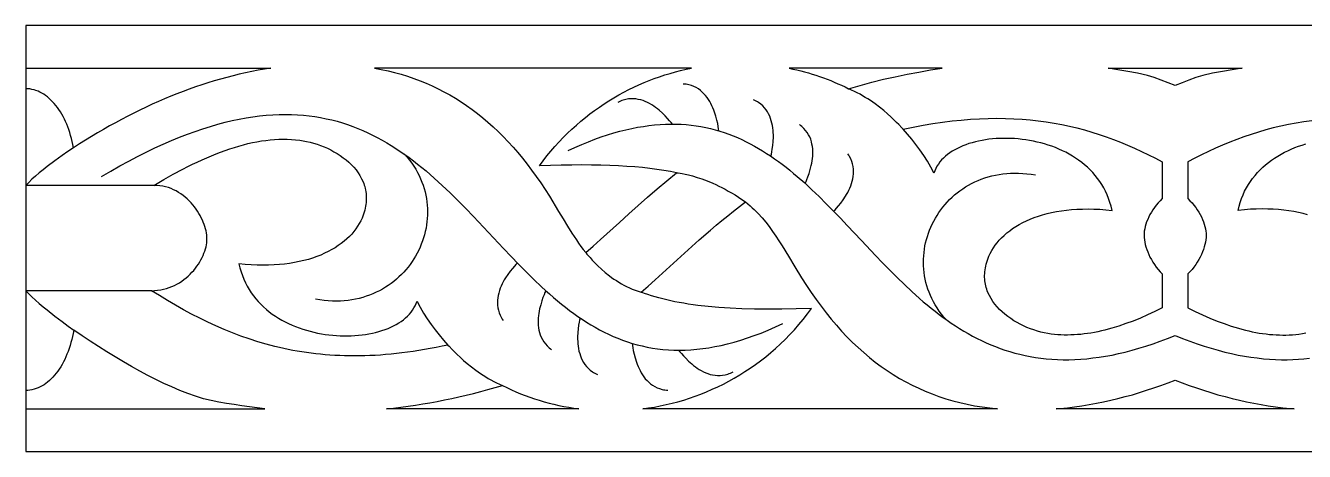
# Model space of a CAD drawing. Extents: x -270 to 270, y -25 to 25.
# Drawn here: x -270 to -119.8, y -25 to 25 of the extents above; entities that cross this region are included whole.
import ezdxf

# ---------------------------------------------------------------- set-up
doc = ezdxf.new("R2010")
doc.units = 0
for name, color, linetype in [('IMPORT_-_5CM', 18, 'CONTINUOUS'), ('LAYER_1', 18, 'CONTINUOUS'), ('LAYER_2', 18, 'CONTINUOUS')]:
    doc.layers.add(name, color=color, linetype=linetype)

msp = doc.modelspace()

# ---------------------------------------------------------------- linework, layer by layer
at = {"layer": 'IMPORT_-_5CM'}
for points in [[(-270, -25), (270, -25), (270, 25), (-270, 25)], [(-191.83, 20), (-229.04, 20), (-228.25, 19.85), (-227.46, 19.68), (-226.69, 19.49), (-225.93, 19.28), (-225.18, 19.05), (-224.43, 18.8), (-223.7, 18.53), (-222.98, 18.24), (-222.27, 17.93), (-221.57, 17.59), (-220.89, 17.24), (-220.21, 16.86), (-219.54, 16.47), (-218.88, 16.05), (-218.23, 15.62), (-217.59, 15.16), (-216.95, 14.68), (-216.33, 14.18), (-215.72, 13.66), (-215.11, 13.12), (-214.52, 12.55), (-213.93, 11.97), (-213.35, 11.37), (-212.78, 10.74), (-212.22, 10.09), (-211.67, 9.42), (-211.12, 8.73), (-210.59, 8.02), (-210.06, 7.29), (-209.53, 6.53), (-209.02, 5.76), (-208.51, 4.96), (-207.42, 3.16), (-206.9, 2.29), (-206.38, 1.45), (-205.87, 0.63), (-205.34, -0.16), (-205.07, -0.55), (-204.8, -0.93), (-204.52, -1.3), (-204.23, -1.66), (-203.36, -0.89), (-202.49, -0.1), (-200.29, 1.89), (-199.19, 2.89), (-198.09, 3.88), (-196.98, 4.86), (-195.86, 5.84), (-194.72, 6.79), (-193.57, 7.73), (-194.3, 7.87), (-195.07, 8), (-195.87, 8.12), (-196.71, 8.22), (-197.58, 8.32), (-198.48, 8.4), (-199.42, 8.47), (-200.4, 8.53), (-201.42, 8.58), (-202.47, 8.61), (-203.57, 8.63), (-204.7, 8.64), (-205.88, 8.63), (-207.11, 8.62), (-208.37, 8.58), (-209.68, 8.54), (-209.24, 9.13), (-208.79, 9.71), (-208.32, 10.27), (-207.85, 10.82), (-207.36, 11.35), (-206.87, 11.87), (-206.37, 12.37), (-205.86, 12.85), (-205.34, 13.32), (-204.82, 13.77), (-204.28, 14.21), (-203.74, 14.63), (-203.2, 15.04), (-202.64, 15.44), (-202.08, 15.81), (-201.51, 16.18), (-200.94, 16.53), (-200.36, 16.86), (-199.78, 17.18), (-199.19, 17.48), (-198.59, 17.77), (-198, 18.04), (-197.39, 18.3), (-196.79, 18.55), (-196.18, 18.78), (-195.57, 19), (-194.95, 19.2), (-194.33, 19.39), (-193.71, 19.56), (-193.09, 19.72), (-192.46, 19.87)], [(-162.38, 20), (-180.36, 20), (-179.9, 19.9), (-179.44, 19.8), (-178.99, 19.69), (-178.54, 19.57), (-178.09, 19.44), (-177.64, 19.31), (-177.2, 19.17), (-176.76, 19.02), (-176.32, 18.87), (-175.89, 18.71), (-175.46, 18.54), (-175.04, 18.36), (-174.61, 18.18), (-174.2, 17.99), (-173.78, 17.79), (-173.37, 17.58), (-172, 17.98), (-170.63, 18.34), (-169.25, 18.69), (-167.88, 19), (-166.5, 19.29), (-165.13, 19.55), (-163.76, 19.79)], [(-135.01, 17.96), (-135.83, 18.29), (-136.64, 18.61), (-137.45, 18.89), (-138.25, 19.15), (-139.41, 19.4), (-140.57, 19.62), (-141.73, 19.82), (-142.89, 20), (-135.01, 20), (-127.13, 20), (-128.29, 19.82), (-129.45, 19.62), (-130.61, 19.4), (-131.77, 19.15), (-132.57, 18.89), (-133.38, 18.61), (-134.19, 18.29)], [(-220.42, -12.51), (-221.12, -12.66), (-221.81, -12.79), (-222.5, -12.92), (-223.18, -13.04), (-223.85, -13.15), (-224.52, -13.26), (-225.17, -13.35), (-225.82, -13.43), (-226.47, -13.51), (-227.11, -13.57), (-227.74, -13.63), (-228.36, -13.68), (-228.98, -13.72), (-229.59, -13.75), (-230.2, -13.77), (-230.8, -13.78), (-231.39, -13.79), (-231.98, -13.78), (-232.56, -13.77), (-233.14, -13.75), (-233.71, -13.73), (-234.28, -13.69), (-234.84, -13.65), (-235.4, -13.6), (-235.95, -13.54), (-236.5, -13.47), (-237.05, -13.4), (-237.59, -13.32), (-238.12, -13.23), (-238.65, -13.14), (-239.18, -13.03), (-239.7, -12.92), (-240.22, -12.81), (-240.74, -12.68), (-241.76, -12.41), (-242.77, -12.12), (-243.77, -11.8), (-244.76, -11.45), (-245.74, -11.08), (-246.71, -10.68), (-247.68, -10.26), (-248.63, -9.82), (-249.58, -9.35), (-250.53, -8.87), (-251.48, -8.36), (-252.42, -7.83), (-253.36, -7.28), (-254.3, -6.71), (-255.25, -6.13), (-254.88, -6.11), (-254.52, -6.08), (-254.16, -6.03), (-253.82, -5.96), (-253.49, -5.87), (-253.16, -5.77), (-252.85, -5.64), (-252.55, -5.51), (-252.25, -5.36), (-251.97, -5.19), (-251.69, -5.01), (-251.43, -4.82), (-251.18, -4.62), (-250.94, -4.41), (-250.71, -4.19), (-250.49, -3.97), (-250.28, -3.74), (-250.09, -3.5), (-249.91, -3.25), (-249.74, -3), (-249.58, -2.75), (-249.43, -2.5), (-249.3, -2.24), (-249.18, -1.98), (-249.08, -1.73), (-248.98, -1.48), (-248.91, -1.22), (-248.84, -0.97), (-248.79, -0.73), (-248.76, -0.49), (-248.73, -0.26), (-248.73, -0.03), (-248.74, 0.19), (-248.76, 0.41), (-248.79, 0.65), (-248.84, 0.89), (-248.9, 1.14), (-248.97, 1.39), (-249.06, 1.65), (-249.16, 1.91), (-249.27, 2.17), (-249.39, 2.43), (-249.53, 2.69), (-249.68, 2.95), (-249.84, 3.21), (-250.01, 3.46), (-250.2, 3.71), (-250.39, 3.96), (-250.6, 4.19), (-250.81, 4.42), (-251.04, 4.64), (-251.28, 4.86), (-251.53, 5.05), (-251.79, 5.24), (-252.07, 5.42), (-252.35, 5.58), (-252.64, 5.73), (-252.94, 5.86), (-253.25, 5.97), (-253.58, 6.06), (-253.91, 6.14), (-254.25, 6.19), (-254.6, 6.23), (-254.96, 6.24), (-253.81, 6.91), (-252.68, 7.55), (-251.55, 8.15), (-250.98, 8.44), (-250.43, 8.71), (-249.87, 8.98), (-249.31, 9.23), (-248.76, 9.48), (-248.21, 9.71), (-247.66, 9.93), (-247.12, 10.14), (-246.58, 10.34), (-246.04, 10.53), (-245.5, 10.7), (-244.97, 10.86), (-244.44, 11.01), (-243.91, 11.14), (-243.38, 11.26), (-242.86, 11.36), (-242.34, 11.45), (-241.83, 11.52), (-241.32, 11.58), (-240.81, 11.63), (-240.3, 11.65), (-239.8, 11.67), (-239.3, 11.66), (-238.81, 11.64), (-238.32, 11.6), (-237.83, 11.54), (-237.43, 11.48), (-237.02, 11.4), (-236.61, 11.31), (-236.2, 11.19), (-235.79, 11.07), (-235.39, 10.92), (-234.98, 10.76), (-234.58, 10.59), (-234.19, 10.4), (-233.81, 10.19), (-233.43, 9.97), (-233.07, 9.74), (-232.72, 9.49), (-232.39, 9.23), (-232.07, 8.95), (-231.76, 8.66), (-231.48, 8.36), (-231.22, 8.05), (-230.98, 7.72), (-230.76, 7.38), (-230.56, 7.02), (-230.4, 6.66), (-230.32, 6.47), (-230.26, 6.28), (-230.2, 6.09), (-230.15, 5.89), (-230.11, 5.7), (-230.07, 5.49), (-230.04, 5.29), (-230.02, 5.08), (-230.01, 4.87), (-230.01, 4.66), (-230.02, 4.45), (-230.04, 4.23), (-230.06, 4.01), (-230.1, 3.79), (-230.14, 3.56), (-230.19, 3.33), (-230.26, 3.1), (-230.33, 2.87), (-230.42, 2.64), (-230.51, 2.4), (-230.66, 2.07), (-230.84, 1.75), (-231.03, 1.43), (-231.24, 1.12), (-231.47, 0.82), (-231.73, 0.52), (-232, 0.23), (-232.3, -0.05), (-232.61, -0.32), (-232.95, -0.58), (-233.3, -0.84), (-233.67, -1.08), (-234.07, -1.31), (-234.48, -1.53), (-234.91, -1.74), (-235.36, -1.94), (-235.83, -2.12), (-236.32, -2.29), (-236.82, -2.45), (-237.34, -2.59), (-237.88, -2.72), (-238.44, -2.83), (-239.02, -2.92), (-239.61, -3), (-240.22, -3.07), (-240.85, -3.11), (-241.5, -3.14), (-242.16, -3.14), (-242.84, -3.13), (-243.53, -3.1), (-244.24, -3.05), (-244.97, -2.98), (-244.86, -3.45), (-244.72, -3.91), (-244.57, -4.36), (-244.4, -4.79), (-244.21, -5.21), (-244, -5.61), (-243.77, -6), (-243.53, -6.38), (-243.27, -6.74), (-242.99, -7.08), (-242.7, -7.41), (-242.4, -7.73), (-242.08, -8.04), (-241.75, -8.33), (-241.41, -8.61), (-241.05, -8.87), (-240.69, -9.12), (-240.31, -9.36), (-239.93, -9.58), (-239.54, -9.79), (-239.14, -9.99), (-238.73, -10.17), (-238.32, -10.34), (-237.9, -10.5), (-237.47, -10.65), (-237.04, -10.78), (-236.61, -10.9), (-236.17, -11.01), (-235.73, -11.1), (-235.29, -11.19), (-234.85, -11.26), (-234.41, -11.32), (-233.96, -11.36), (-233.52, -11.4), (-233.08, -11.42), (-232.64, -11.43), (-232.21, -11.43), (-231.78, -11.42), (-231.35, -11.4), (-230.93, -11.36), (-230.51, -11.32), (-230.1, -11.26), (-229.7, -11.19), (-229.3, -11.11), (-228.92, -11.02), (-228.54, -10.92), (-228.17, -10.81), (-227.81, -10.69), (-227.46, -10.56), (-227.13, -10.41), (-226.81, -10.26), (-226.5, -10.09), (-226.2, -9.92), (-225.92, -9.73), (-225.65, -9.54), (-225.4, -9.33), (-225.17, -9.12), (-224.95, -8.9), (-224.75, -8.66), (-224.57, -8.42), (-224.41, -8.16), (-224.27, -7.9), (-224.15, -7.63), (-224.05, -7.35), (-223.87, -7.71), (-223.68, -8.06), (-223.48, -8.41), (-223.28, -8.75), (-222.86, -9.43), (-222.41, -10.08), (-221.94, -10.72), (-221.46, -11.33), (-220.95, -11.93)], [(-197.55, -20), (-196.86, -19.9), (-196.17, -19.79), (-195.48, -19.66), (-194.79, -19.51), (-194.1, -19.35), (-193.42, -19.16), (-192.73, -18.97), (-192.06, -18.75), (-191.38, -18.52), (-190.71, -18.27), (-190.04, -18), (-189.38, -17.71), (-188.72, -17.41), (-188.07, -17.09), (-187.43, -16.75), (-186.79, -16.4), (-186.15, -16.02), (-185.53, -15.63), (-184.91, -15.22), (-184.3, -14.79), (-183.69, -14.35), (-183.1, -13.88), (-182.51, -13.4), (-181.94, -12.9), (-181.37, -12.38), (-180.81, -11.84), (-180.27, -11.28), (-179.73, -10.71), (-179.21, -10.11), (-178.7, -9.5), (-178.19, -8.86), (-177.71, -8.21), (-179.51, -8.27), (-181.22, -8.3), (-182.86, -8.31), (-184.41, -8.29), (-185.89, -8.25), (-187.29, -8.19), (-188.61, -8.1), (-189.87, -7.99), (-191.06, -7.85), (-191.63, -7.78), (-192.19, -7.7), (-192.72, -7.61), (-193.25, -7.52), (-193.76, -7.42), (-194.25, -7.32), (-194.73, -7.21), (-195.2, -7.1), (-195.65, -6.98), (-196.09, -6.85), (-196.51, -6.73), (-196.93, -6.59), (-197.33, -6.46), (-197.72, -6.31), (-196.9, -5.59), (-196.09, -4.85), (-193.5, -2.5), (-192.2, -1.32), (-190.9, -0.16), (-189.58, 0.99), (-188.91, 1.55), (-188.24, 2.11), (-187.56, 2.67), (-186.87, 3.22), (-186.17, 3.76), (-185.47, 4.29), (-185.2, 4.07), (-184.94, 3.85), (-184.69, 3.62), (-184.45, 3.39), (-183.98, 2.92), (-183.53, 2.42), (-183.1, 1.91), (-182.69, 1.39), (-182.3, 0.84), (-181.91, 0.29), (-181.54, -0.28), (-181.17, -0.87), (-180.43, -2.07), (-179.67, -3.33), (-178.88, -4.63), (-178.32, -5.5), (-177.76, -6.35), (-177.18, -7.17), (-176.6, -7.96), (-176.01, -8.73), (-175.41, -9.48), (-174.8, -10.19), (-174.18, -10.89), (-173.55, -11.55), (-172.9, -12.2), (-172.25, -12.81), (-171.59, -13.4), (-170.92, -13.97), (-170.23, -14.51), (-169.54, -15.02), (-168.83, -15.51), (-168.12, -15.98), (-167.39, -16.42), (-166.65, -16.84), (-165.89, -17.23), (-165.13, -17.59), (-164.35, -17.93), (-163.56, -18.25), (-162.76, -18.54), (-161.95, -18.81), (-161.12, -19.05), (-160.28, -19.27), (-159.43, -19.47), (-158.56, -19.64), (-157.68, -19.78), (-156.78, -19.9), (-155.87, -20)], [(-227.65, -20), (-226.8, -19.91), (-225.95, -19.8), (-225.09, -19.69), (-224.24, -19.56), (-223.39, -19.42), (-222.54, -19.28), (-221.69, -19.12), (-220.83, -18.95), (-219.98, -18.78), (-219.13, -18.59), (-218.28, -18.39), (-217.43, -18.19), (-216.57, -17.97), (-215.72, -17.74), (-214.87, -17.5), (-214.02, -17.26), (-213.5, -17.51), (-212.97, -17.76), (-212.44, -18), (-211.9, -18.22), (-211.36, -18.43), (-210.81, -18.64), (-210.25, -18.83), (-209.69, -19), (-209.12, -19.17), (-208.55, -19.32), (-207.98, -19.47), (-207.4, -19.6), (-206.82, -19.72), (-206.23, -19.82), (-205.64, -19.92), (-205.05, -20)], [(-135.01, -20), (-148.99, -20), (-148.52, -19.96), (-147.66, -19.87), (-146.81, -19.77), (-145.96, -19.64), (-145.11, -19.51), (-144.26, -19.35), (-143.41, -19.18), (-142.57, -18.99), (-141.72, -18.79), (-140.88, -18.57), (-140.03, -18.34), (-139.19, -18.09), (-138.35, -17.82), (-137.52, -17.54), (-136.68, -17.25), (-135.84, -16.94), (-135.01, -16.62), (-134.18, -16.94), (-133.34, -17.25), (-132.51, -17.54), (-131.67, -17.82), (-130.83, -18.09), (-129.99, -18.34), (-129.14, -18.57), (-128.3, -18.79), (-127.45, -18.99), (-126.61, -19.18), (-125.76, -19.35), (-124.91, -19.51), (-124.06, -19.64), (-123.21, -19.77), (-122.36, -19.87), (-121.5, -19.96), (-121.03, -20)]]:
    msp.add_lwpolyline(points, close=True, dxfattribs=at)
at = {"layer": 'LAYER_1'}
msp.add_lwpolyline([(-136.51, -8.16), (-137.38, -8.58), (-138.24, -8.98), (-139.09, -9.35), (-139.94, -9.69), (-140.78, -10), (-141.62, -10.29), (-142.44, -10.54), (-142.86, -10.65), (-143.27, -10.76), (-143.67, -10.86), (-144.08, -10.95), (-144.48, -11.03), (-144.89, -11.1), (-145.29, -11.16), (-145.69, -11.21), (-146.08, -11.26), (-146.48, -11.29), (-146.87, -11.32), (-147.26, -11.33), (-147.65, -11.34), (-148.03, -11.34), (-148.42, -11.32), (-148.8, -11.3), (-149.18, -11.26), (-149.56, -11.22), (-149.96, -11.15), (-150.37, -11.08), (-150.78, -10.98), (-151.19, -10.87), (-151.6, -10.74), (-152, -10.6), (-152.41, -10.44), (-152.81, -10.26), (-153.2, -10.07), (-153.58, -9.87), (-153.96, -9.65), (-154.32, -9.41), (-154.67, -9.16), (-155, -8.9), (-155.32, -8.63), (-155.63, -8.34), (-155.91, -8.03), (-156.17, -7.72), (-156.41, -7.39), (-156.63, -7.05), (-156.83, -6.7), (-156.99, -6.33), (-157.07, -6.15), (-157.13, -5.96), (-157.19, -5.76), (-157.24, -5.57), (-157.28, -5.37), (-157.32, -5.17), (-157.35, -4.96), (-157.37, -4.76), (-157.38, -4.55), (-157.38, -4.33), (-157.37, -4.12), (-157.35, -3.9), (-157.33, -3.68), (-157.29, -3.46), (-157.25, -3.23), (-157.2, -3.01), (-157.13, -2.78), (-157.06, -2.54), (-156.97, -2.31), (-156.88, -2.07), (-156.73, -1.75), (-156.55, -1.42), (-156.36, -1.11), (-156.15, -0.8), (-155.92, -0.49), (-155.66, -0.2), (-155.39, 0.09), (-155.09, 0.37), (-154.78, 0.65), (-154.44, 0.91), (-154.09, 1.16), (-153.72, 1.41), (-153.32, 1.64), (-152.91, 1.86), (-152.48, 2.07), (-152.03, 2.26), (-151.56, 2.45), (-151.07, 2.62), (-150.57, 2.78), (-150.05, 2.92), (-149.51, 3.04), (-148.95, 3.16), (-148.37, 3.25), (-147.78, 3.33), (-147.17, 3.39), (-146.54, 3.44), (-145.89, 3.46), (-145.23, 3.47), (-144.55, 3.46), (-143.86, 3.43), (-143.15, 3.38), (-142.42, 3.3), (-142.53, 3.78), (-142.67, 4.24), (-142.82, 4.69), (-142.99, 5.12), (-143.18, 5.54), (-143.39, 5.94), (-143.62, 6.33), (-143.87, 6.7), (-144.13, 7.06), (-144.4, 7.41), (-144.69, 7.74), (-144.99, 8.06), (-145.31, 8.36), (-145.64, 8.65), (-145.98, 8.93), (-146.34, 9.2), (-146.7, 9.45), (-147.08, 9.68), (-147.46, 9.91), (-147.85, 10.12), (-148.25, 10.31), (-148.66, 10.5), (-149.07, 10.67), (-149.49, 10.83), (-149.92, 10.97), (-150.35, 11.11), (-150.78, 11.23), (-151.22, 11.33), (-151.66, 11.43), (-152.1, 11.51), (-152.54, 11.58), (-152.99, 11.64), (-153.43, 11.69), (-153.87, 11.73), (-154.31, 11.75), (-154.75, 11.76), (-155.18, 11.76), (-155.61, 11.75), (-156.04, 11.73), (-156.46, 11.69), (-156.88, 11.65), (-157.29, 11.59), (-157.69, 11.52), (-158.09, 11.44), (-158.47, 11.35), (-158.85, 11.25), (-159.22, 11.14), (-159.58, 11.01), (-159.93, 10.88), (-160.26, 10.74), (-160.58, 10.58), (-160.89, 10.42), (-161.19, 10.25), (-161.47, 10.06), (-161.74, 9.87), (-161.99, 9.66), (-162.22, 9.45), (-162.44, 9.22), (-162.64, 8.99), (-162.82, 8.74), (-162.98, 8.49), (-163.12, 8.23), (-163.24, 7.96), (-163.34, 7.68), (-163.52, 8.03), (-163.71, 8.39), (-163.91, 8.74), (-164.11, 9.08), (-164.53, 9.75), (-164.98, 10.41), (-165.45, 11.04), (-165.93, 11.66), (-166.44, 12.26), (-166.97, 12.83), (-165.78, 13.08), (-164.6, 13.3), (-163.45, 13.49), (-162.32, 13.66), (-161.21, 13.8), (-160.12, 13.91), (-159.05, 14), (-157.99, 14.06), (-156.96, 14.1), (-155.94, 14.11), (-154.93, 14.1), (-153.95, 14.07), (-152.98, 14.01), (-152.02, 13.93), (-151.08, 13.82), (-150.14, 13.7), (-149.23, 13.55), (-148.32, 13.38), (-147.43, 13.19), (-146.54, 12.98), (-145.67, 12.75), (-144.8, 12.5), (-143.94, 12.23), (-143.1, 11.94), (-142.25, 11.64), (-141.42, 11.31), (-140.59, 10.97), (-139.77, 10.61), (-138.95, 10.23), (-138.13, 9.84), (-137.32, 9.43), (-136.51, 9.01), (-136.51, 4.68), (-136.76, 4.44), (-137, 4.19), (-137.22, 3.92), (-137.43, 3.65), (-137.62, 3.38), (-137.8, 3.1), (-137.96, 2.82), (-138.1, 2.53), (-138.23, 2.25), (-138.35, 1.97), (-138.44, 1.69), (-138.52, 1.41), (-138.58, 1.14), (-138.63, 0.87), (-138.65, 0.61), (-138.66, 0.36), (-138.65, 0.11), (-138.62, -0.15), (-138.58, -0.43), (-138.52, -0.71), (-138.44, -0.99), (-138.34, -1.29), (-138.23, -1.58), (-138.1, -1.88), (-137.96, -2.18), (-137.8, -2.48), (-137.62, -2.77), (-137.43, -3.06), (-137.22, -3.35), (-137, -3.63), (-136.76, -3.9), (-136.51, -4.16)], close=True, dxfattribs=at)
for points in [[(-118.95, 13.82), (-119.88, 13.7), (-120.79, 13.55), (-121.7, 13.38), (-122.6, 13.19), (-123.48, 12.98), (-124.35, 12.75), (-125.22, 12.5), (-126.08, 12.23), (-126.93, 11.94), (-127.77, 11.64), (-128.6, 11.31), (-129.43, 10.97), (-130.26, 10.61), (-131.07, 10.23), (-131.89, 9.84), (-132.7, 9.43), (-133.51, 9.01), (-133.51, 4.68), (-133.26, 4.44), (-133.02, 4.19), (-132.8, 3.92), (-132.59, 3.65), (-132.4, 3.38), (-132.22, 3.1), (-132.06, 2.82), (-131.92, 2.53), (-131.79, 2.25), (-131.67, 1.97), (-131.58, 1.69), (-131.5, 1.41), (-131.44, 1.14), (-131.39, 0.87), (-131.37, 0.61), (-131.36, 0.36), (-131.37, 0.11), (-131.4, -0.15), (-131.44, -0.43), (-131.5, -0.71), (-131.58, -0.99), (-131.68, -1.29), (-131.79, -1.58), (-131.92, -1.88), (-132.06, -2.18), (-132.22, -2.48), (-132.4, -2.77), (-132.59, -3.06), (-132.8, -3.35), (-133.02, -3.63), (-133.26, -3.9), (-133.51, -4.16), (-133.51, -8.16), (-132.65, -8.58), (-131.79, -8.98), (-130.93, -9.35), (-130.08, -9.69), (-129.24, -10), (-128.41, -10.29), (-127.58, -10.54), (-127.17, -10.65), (-126.76, -10.76), (-126.35, -10.86), (-125.94, -10.95), (-125.54, -11.03), (-125.13, -11.1), (-124.73, -11.16), (-124.33, -11.21), (-123.94, -11.26), (-123.54, -11.29), (-123.15, -11.32), (-122.76, -11.33), (-122.37, -11.34), (-121.99, -11.34), (-121.6, -11.32), (-121.22, -11.3), (-120.84, -11.26), (-120.46, -11.22), (-120.06, -11.15), (-119.65, -11.08)], [(-119.45, 2.78), (-119.97, 2.92), (-120.52, 3.04), (-121.07, 3.16), (-121.65, 3.25), (-122.24, 3.33), (-122.86, 3.39), (-123.48, 3.44), (-124.13, 3.46), (-124.79, 3.47), (-125.47, 3.46), (-126.16, 3.43), (-126.87, 3.38), (-127.6, 3.3), (-127.49, 3.78), (-127.35, 4.24), (-127.2, 4.69), (-127.03, 5.12), (-126.84, 5.54), (-126.63, 5.94), (-126.4, 6.33), (-126.16, 6.7), (-125.9, 7.06), (-125.62, 7.41), (-125.33, 7.74), (-125.03, 8.06), (-124.71, 8.36), (-124.38, 8.65), (-124.04, 8.93), (-123.68, 9.2), (-123.32, 9.45), (-122.94, 9.68), (-122.56, 9.91), (-122.17, 10.12), (-121.77, 10.31), (-121.36, 10.5), (-120.95, 10.67), (-120.53, 10.83), (-120.1, 10.97), (-119.67, 11.11)]]:
    msp.add_lwpolyline(points, dxfattribs=at)
at = {"layer": 'LAYER_2'}
for points in [[(-270.03, 20), (-270.02, 20), (-241.23, 20), (-241.98, 19.88), (-242.72, 19.75), (-243.46, 19.61), (-244.2, 19.46), (-244.94, 19.29), (-245.67, 19.11), (-246.41, 18.92), (-247.15, 18.72), (-247.88, 18.51), (-248.61, 18.28), (-249.35, 18.05), (-250.08, 17.8), (-250.81, 17.54), (-251.53, 17.27), (-252.26, 16.99), (-252.99, 16.7), (-253.71, 16.39), (-254.44, 16.08), (-255.16, 15.76), (-255.88, 15.42), (-256.6, 15.08), (-257.32, 14.73), (-258.03, 14.36), (-258.75, 13.99), (-259.46, 13.6), (-260.17, 13.21), (-260.88, 12.81), (-261.59, 12.4), (-262.3, 11.98), (-263, 11.55), (-263.71, 11.11), (-264.41, 10.66), (-264.48, 11.03), (-264.56, 11.39), (-264.64, 11.75), (-264.74, 12.1), (-264.84, 12.44), (-264.96, 12.78), (-265.08, 13.11), (-265.2, 13.42), (-265.34, 13.73), (-265.48, 14.03), (-265.63, 14.32), (-265.79, 14.6), (-265.95, 14.87), (-266.12, 15.13), (-266.3, 15.38), (-266.48, 15.62), (-266.67, 15.85), (-266.86, 16.06), (-267.06, 16.26), (-267.26, 16.45), (-267.47, 16.62), (-267.68, 16.79), (-267.9, 16.93), (-268.12, 17.07), (-268.35, 17.19), (-268.57, 17.29), (-268.81, 17.38), (-269.04, 17.46), (-269.28, 17.51), (-269.53, 17.56), (-269.77, 17.58), (-270.02, 17.59), (-270.03, 17.59)], [(-188.6, 12.64), (-188.64, 12.88), (-188.68, 13.15), (-188.74, 13.49), (-188.83, 13.9), (-188.95, 14.35), (-189.1, 14.83), (-189.19, 15.08), (-189.3, 15.33), (-189.41, 15.59), (-189.53, 15.84), (-189.67, 16.08), (-189.82, 16.33), (-189.98, 16.56), (-190.16, 16.79), (-190.35, 17), (-190.55, 17.2), (-190.77, 17.39), (-191.01, 17.56), (-191.26, 17.72), (-191.53, 17.85), (-191.82, 17.96), (-192.13, 18.05), (-192.29, 18.08), (-192.45, 18.11), (-192.62, 18.13), (-192.8, 18.14)], [(-166.97, 12.83), (-167.11, 12.99), (-167.47, 13.38), (-167.73, 13.64), (-168.04, 13.95), (-168.39, 14.28), (-168.79, 14.64), (-169.23, 15.02), (-169.72, 15.41), (-170.24, 15.8), (-170.8, 16.19), (-171.09, 16.38), (-171.4, 16.57), (-171.71, 16.75), (-172.02, 16.93), (-172.35, 17.11), (-172.68, 17.27), (-173.03, 17.43), (-173.37, 17.58)], [(-194.06, 13.44), (-194.22, 13.63), (-194.39, 13.83), (-194.62, 14.1), (-194.9, 14.4), (-195.23, 14.73), (-195.61, 15.06), (-195.81, 15.23), (-196.03, 15.39), (-196.25, 15.55), (-196.49, 15.7), (-196.73, 15.84), (-196.98, 15.97), (-197.24, 16.09), (-197.51, 16.19), (-197.78, 16.28), (-198.06, 16.34), (-198.34, 16.39), (-198.63, 16.41), (-198.93, 16.41), (-199.23, 16.39), (-199.53, 16.33), (-199.84, 16.25), (-199.99, 16.19), (-200.15, 16.13), (-200.31, 16.06), (-200.46, 15.98)], [(-182.48, 9.65), (-182.43, 9.89), (-182.38, 10.16), (-182.32, 10.5), (-182.27, 10.92), (-182.22, 11.38), (-182.2, 11.89), (-182.2, 12.16), (-182.21, 12.43), (-182.23, 12.7), (-182.26, 12.98), (-182.31, 13.26), (-182.36, 13.54), (-182.44, 13.82), (-182.52, 14.09), (-182.63, 14.36), (-182.75, 14.62), (-182.89, 14.87), (-183.06, 15.12), (-183.24, 15.35), (-183.45, 15.57), (-183.68, 15.77), (-183.94, 15.96), (-184.08, 16.05), (-184.23, 16.13), (-184.38, 16.21), (-184.54, 16.28)], [(-261.11, 7.28), (-260.03, 7.92), (-258.96, 8.52), (-257.91, 9.09), (-256.87, 9.64), (-255.86, 10.15), (-254.86, 10.63), (-253.88, 11.08), (-252.91, 11.5), (-251.97, 11.89), (-251.03, 12.25), (-250.12, 12.58), (-249.22, 12.89), (-248.33, 13.17), (-247.46, 13.42), (-246.6, 13.65), (-245.76, 13.84), (-244.94, 14.02), (-244.12, 14.17), (-243.33, 14.29), (-242.54, 14.39), (-241.77, 14.47), (-241.01, 14.53), (-240.26, 14.56), (-239.53, 14.57), (-238.81, 14.56), (-238.1, 14.53), (-237.4, 14.47), (-236.71, 14.4), (-236.04, 14.31), (-235.38, 14.2), (-234.72, 14.07), (-234.08, 13.92), (-233.45, 13.76), (-232.82, 13.57), (-232.21, 13.37), (-231.6, 13.16), (-231.01, 12.93), (-230.42, 12.68), (-229.85, 12.42), (-229.28, 12.15), (-228.72, 11.86), (-228.16, 11.56), (-227.62, 11.24), (-227.08, 10.92), (-226.55, 10.58), (-226.02, 10.23), (-225.5, 9.87), (-224.99, 9.5), (-224.48, 9.12), (-223.98, 8.73), (-223.49, 8.34), (-223, 7.93), (-222.51, 7.52), (-222.03, 7.1), (-221.09, 6.23), (-220.15, 5.35), (-219.24, 4.44), (-218.33, 3.52), (-217.43, 2.59), (-215.65, 0.71), (-213.89, -1.17), (-213.01, -2.11), (-212.12, -3.03), (-211.23, -3.93), (-210.33, -4.81), (-209.42, -5.68), (-208.96, -6.1), (-208.5, -6.51), (-208.04, -6.91), (-207.57, -7.31), (-207.09, -7.7), (-206.62, -8.08), (-206.14, -8.45), (-205.65, -8.81), (-205.16, -9.15), (-204.66, -9.49), (-204.16, -9.82), (-203.65, -10.13), (-203.14, -10.43), (-202.62, -10.71), (-202.09, -10.99), (-201.56, -11.25), (-201.02, -11.49), (-200.47, -11.72), (-199.91, -11.93), (-199.35, -12.13), (-198.78, -12.31), (-198.2, -12.48), (-197.61, -12.62), (-197.01, -12.75), (-196.41, -12.86), (-195.79, -12.95), (-195.17, -13.02), (-194.53, -13.07), (-193.88, -13.1), (-193.23, -13.11), (-192.56, -13.1), (-191.88, -13.06), (-191.19, -13.01), (-190.49, -12.93), (-189.78, -12.82), (-189.06, -12.7), (-188.32, -12.55), (-187.57, -12.37), (-186.81, -12.17), (-186.03, -11.94), (-185.24, -11.68), (-184.44, -11.4), (-183.62, -11.1), (-182.79, -10.76), (-181.95, -10.39), (-181.09, -10)], [(-206.3, 10.33), (-205.5, 10.7), (-204.71, 11.04), (-203.93, 11.36), (-203.17, 11.65), (-202.41, 11.92), (-201.67, 12.17), (-200.94, 12.39), (-200.23, 12.59), (-199.52, 12.77), (-198.83, 12.92), (-198.14, 13.06), (-197.47, 13.17), (-196.81, 13.27), (-196.15, 13.34), (-195.51, 13.39), (-194.88, 13.42), (-194.25, 13.44), (-193.64, 13.43), (-193.03, 13.41), (-192.44, 13.37), (-191.85, 13.31), (-191.27, 13.23), (-190.7, 13.14), (-190.14, 13.03), (-189.59, 12.9), (-189.04, 12.76), (-188.5, 12.61), (-187.97, 12.44), (-187.44, 12.25), (-186.92, 12.05), (-186.41, 11.84), (-185.91, 11.61), (-185.41, 11.37), (-184.92, 11.12), (-184.43, 10.86), (-183.95, 10.58), (-183.47, 10.3), (-183, 10), (-182.53, 9.69), (-182.07, 9.37), (-181.61, 9.04), (-181.16, 8.71), (-180.71, 8.36), (-180.27, 8.01), (-179.83, 7.65), (-179.39, 7.28), (-178.52, 6.52), (-177.67, 5.73), (-176.82, 4.92), (-175.99, 4.09), (-175.16, 3.24), (-174.33, 2.38), (-173.51, 1.52), (-171.86, -0.24), (-170.2, -2), (-169.37, -2.87), (-168.52, -3.73), (-167.67, -4.58), (-166.81, -5.42), (-165.93, -6.24), (-165.04, -7.03), (-164.59, -7.42), (-164.14, -7.8), (-163.68, -8.18), (-163.21, -8.55), (-162.74, -8.91), (-162.27, -9.26), (-161.79, -9.6), (-161.31, -9.93), (-160.82, -10.26), (-160.32, -10.57), (-159.82, -10.88), (-159.31, -11.17), (-158.79, -11.46), (-158.27, -11.73), (-157.74, -11.99), (-157.21, -12.24), (-156.66, -12.47), (-156.11, -12.69), (-155.56, -12.9), (-154.99, -13.1), (-154.41, -13.28), (-153.83, -13.45), (-153.24, -13.6), (-152.64, -13.74), (-152.03, -13.86), (-151.41, -13.96), (-150.78, -14.05), (-150.14, -14.12), (-149.49, -14.17), (-148.83, -14.21), (-148.17, -14.23), (-147.49, -14.23), (-146.8, -14.21), (-146.1, -14.17), (-145.38, -14.11), (-144.66, -14.03), (-143.92, -13.94), (-143.18, -13.82), (-142.42, -13.68), (-141.65, -13.51), (-140.86, -13.33), (-140.07, -13.12), (-139.26, -12.89), (-138.44, -12.64), (-137.6, -12.36), (-136.75, -12.06), (-135.89, -11.73), (-135.01, -11.38), (-134.13, -11.73), (-133.27, -12.06), (-132.42, -12.36), (-131.59, -12.64), (-130.76, -12.89), (-129.95, -13.12), (-129.16, -13.33), (-128.37, -13.51), (-127.6, -13.68), (-126.84, -13.82), (-126.1, -13.94), (-125.36, -14.03), (-124.64, -14.11), (-123.93, -14.17), (-123.22, -14.21), (-122.53, -14.23), (-121.86, -14.23), (-121.19, -14.21), (-120.53, -14.17), (-119.88, -14.12), (-119.24, -14.05)], [(-178.46, 6.45), (-178.36, 6.68), (-178.26, 6.93), (-178.13, 7.25), (-178, 7.64), (-177.86, 8.09), (-177.74, 8.59), (-177.68, 8.85), (-177.64, 9.11), (-177.6, 9.39), (-177.58, 9.67), (-177.56, 9.95), (-177.56, 10.23), (-177.58, 10.52), (-177.61, 10.81), (-177.66, 11.09), (-177.73, 11.37), (-177.81, 11.65), (-177.93, 11.92), (-178.06, 12.19), (-178.22, 12.44), (-178.41, 12.69), (-178.62, 12.93), (-178.74, 13.04), (-178.87, 13.15), (-179, 13.26), (-179.14, 13.37)], [(-264.41, 10.66), (-265.07, 10.21), (-265.75, 9.73), (-266.59, 9.13), (-267.5, 8.44), (-267.96, 8.08), (-268.42, 7.71), (-268.87, 7.33), (-269.29, 6.96), (-269.67, 6.59), (-270.02, 6.24)], [(-225.52, 9.89), (-225.23, 9.55), (-224.94, 9.2), (-224.68, 8.85), (-224.44, 8.49), (-224.21, 8.13), (-224, 7.76), (-223.81, 7.39), (-223.64, 7.01), (-223.48, 6.63), (-223.34, 6.25), (-223.22, 5.87), (-223.11, 5.48), (-223.03, 5.09), (-222.95, 4.7), (-222.9, 4.31), (-222.86, 3.92), (-222.83, 3.53), (-222.82, 3.14), (-222.83, 2.75), (-222.85, 2.36), (-222.89, 1.97), (-222.94, 1.59), (-223, 1.2), (-223.08, 0.82), (-223.18, 0.45), (-223.29, 0.07), (-223.41, -0.29), (-223.55, -0.66), (-223.7, -1.02), (-223.86, -1.37), (-224.03, -1.72), (-224.22, -2.06), (-224.43, -2.39), (-224.64, -2.72), (-224.87, -3.04), (-225.11, -3.35), (-225.36, -3.66), (-225.62, -3.95), (-225.89, -4.24), (-226.18, -4.51), (-226.48, -4.78), (-226.78, -5.03), (-227.1, -5.28), (-227.43, -5.51), (-227.77, -5.73), (-228.12, -5.94), (-228.48, -6.14), (-228.85, -6.32), (-229.23, -6.49), (-229.62, -6.65), (-230.02, -6.79), (-230.43, -6.92), (-230.85, -7.03), (-231.27, -7.12), (-231.71, -7.2), (-232.15, -7.27), (-232.6, -7.32), (-233.06, -7.35), (-233.53, -7.36), (-234, -7.35), (-234.49, -7.33), (-234.98, -7.28), (-235.47, -7.22), (-235.97, -7.14)], [(-175.12, 3.2), (-174.95, 3.38), (-174.77, 3.58), (-174.54, 3.84), (-174.28, 4.16), (-174, 4.53), (-173.72, 4.96), (-173.59, 5.18), (-173.45, 5.42), (-173.33, 5.67), (-173.21, 5.92), (-173.1, 6.18), (-173.01, 6.45), (-172.93, 6.72), (-172.86, 7), (-172.81, 7.29), (-172.78, 7.58), (-172.77, 7.87), (-172.79, 8.16), (-172.82, 8.46), (-172.89, 8.75), (-172.98, 9.05), (-173.1, 9.35), (-173.26, 9.64), (-173.35, 9.79), (-173.45, 9.94)], [(-193.57, 7.73), (-193.38, 7.7), (-192.9, 7.62), (-192.55, 7.55), (-192.15, 7.46), (-191.68, 7.34), (-191.16, 7.18), (-190.59, 6.99), (-189.97, 6.76), (-189.31, 6.48), (-188.97, 6.33), (-188.61, 6.16), (-188.24, 5.98), (-187.87, 5.78), (-187.49, 5.57), (-187.1, 5.35), (-186.7, 5.11), (-186.3, 4.85), (-185.89, 4.58), (-185.47, 4.29)], [(-161.87, -9.56), (-162.17, -9.22), (-162.45, -8.87), (-162.71, -8.52), (-162.95, -8.16), (-163.18, -7.8), (-163.39, -7.43), (-163.58, -7.06), (-163.75, -6.69), (-163.91, -6.31), (-164.05, -5.93), (-164.17, -5.54), (-164.28, -5.15), (-164.36, -4.77), (-164.44, -4.38), (-164.49, -3.98), (-164.53, -3.59), (-164.56, -3.2), (-164.57, -2.81), (-164.56, -2.42), (-164.54, -2.03), (-164.5, -1.64), (-164.45, -1.26), (-164.39, -0.88), (-164.31, -0.5), (-164.21, -0.12), (-164.1, 0.25), (-163.98, 0.62), (-163.84, 0.98), (-163.69, 1.34), (-163.53, 1.7), (-163.36, 2.04), (-163.17, 2.39), (-162.96, 2.72), (-162.75, 3.05), (-162.52, 3.37), (-162.28, 3.68), (-162.03, 3.98), (-161.77, 4.28), (-161.5, 4.56), (-161.21, 4.84), (-160.91, 5.11), (-160.61, 5.36), (-160.29, 5.61), (-159.96, 5.84), (-159.62, 6.06), (-159.27, 6.27), (-158.91, 6.46), (-158.54, 6.65), (-158.16, 6.82), (-157.77, 6.97), (-157.37, 7.12), (-156.96, 7.24), (-156.54, 7.35), (-156.12, 7.45), (-155.68, 7.53), (-155.24, 7.6), (-154.79, 7.64), (-154.33, 7.67), (-153.86, 7.68), (-153.39, 7.68), (-152.9, 7.65), (-152.41, 7.61), (-151.92, 7.55), (-151.42, 7.46)], [(-254.96, 6.24), (-270.02, 6.24)], [(-212.27, -2.87), (-212.44, -3.05), (-212.62, -3.25), (-212.85, -3.51), (-213.11, -3.83), (-213.39, -4.21), (-213.67, -4.63), (-213.8, -4.86), (-213.94, -5.09), (-214.06, -5.34), (-214.18, -5.59), (-214.29, -5.85), (-214.38, -6.12), (-214.46, -6.4), (-214.53, -6.68), (-214.58, -6.96), (-214.61, -7.25), (-214.62, -7.54), (-214.6, -7.83), (-214.57, -8.13), (-214.5, -8.43), (-214.41, -8.72), (-214.29, -9.02), (-214.13, -9.32), (-214.04, -9.46), (-213.94, -9.61)], [(-204.23, -1.66), (-204.09, -1.83), (-203.73, -2.25), (-203.47, -2.54), (-203.16, -2.87), (-202.8, -3.22), (-202.4, -3.6), (-201.95, -3.98), (-201.46, -4.38), (-201.2, -4.57), (-200.93, -4.76), (-200.64, -4.95), (-200.35, -5.13), (-200.05, -5.31), (-199.75, -5.48), (-199.43, -5.65), (-199.1, -5.8), (-198.77, -5.95), (-198.43, -6.08), (-198.08, -6.2), (-197.72, -6.31)], [(-255.25, -6.13), (-270.02, -6.13), (-269.67, -6.48), (-269.28, -6.86), (-268.86, -7.24), (-268.42, -7.63), (-267.96, -8.01), (-267.49, -8.39), (-266.58, -9.12), (-265.74, -9.76), (-265.05, -10.28), (-264.38, -10.76)], [(-208.93, -6.13), (-209.03, -6.35), (-209.13, -6.6), (-209.26, -6.93), (-209.39, -7.32), (-209.53, -7.77), (-209.65, -8.26), (-209.71, -8.52), (-209.75, -8.79), (-209.79, -9.06), (-209.81, -9.34), (-209.83, -9.62), (-209.83, -9.91), (-209.81, -10.19), (-209.78, -10.48), (-209.73, -10.76), (-209.67, -11.04), (-209.58, -11.32), (-209.47, -11.59), (-209.33, -11.86), (-209.17, -12.12), (-208.98, -12.37), (-208.77, -12.6), (-208.65, -12.72), (-208.52, -12.83), (-208.39, -12.94), (-208.25, -13.04)], [(-204.91, -9.33), (-204.96, -9.57), (-205.01, -9.83), (-205.07, -10.18), (-205.12, -10.59), (-205.17, -11.05), (-205.19, -11.56), (-205.19, -11.83), (-205.18, -12.1), (-205.16, -12.38), (-205.13, -12.65), (-205.08, -12.93), (-205.03, -13.21), (-204.95, -13.49), (-204.87, -13.76), (-204.76, -14.03), (-204.64, -14.29), (-204.5, -14.55), (-204.33, -14.79), (-204.15, -15.02), (-203.94, -15.24), (-203.71, -15.45), (-203.45, -15.64), (-203.31, -15.72), (-203.16, -15.81), (-203.01, -15.88), (-202.85, -15.96)], [(-270.03, -20), (-270.02, -20), (-241.92, -20), (-242.82, -19.9), (-243.72, -19.78), (-244.63, -19.65), (-245.53, -19.51), (-246.43, -19.36), (-247.33, -19.2), (-248.24, -19.02), (-249.14, -18.83), (-249.6, -18.68), (-250.06, -18.53), (-250.98, -18.19), (-251.9, -17.83), (-252.84, -17.43), (-253.78, -17.01), (-254.72, -16.55), (-255.67, -16.07), (-256.62, -15.56), (-257.58, -15.03), (-258.54, -14.48), (-259.51, -13.9), (-260.48, -13.31), (-261.45, -12.7), (-262.43, -12.07), (-263.4, -11.42), (-264.38, -10.76), (-264.45, -11.14), (-264.53, -11.51), (-264.61, -11.87), (-264.71, -12.23), (-264.81, -12.58), (-264.92, -12.92), (-265.04, -13.26), (-265.17, -13.58), (-265.3, -13.9), (-265.44, -14.2), (-265.59, -14.5), (-265.75, -14.79), (-265.91, -15.06), (-266.08, -15.33), (-266.26, -15.58), (-266.44, -15.83), (-266.63, -16.06), (-266.82, -16.27), (-267.02, -16.48), (-267.23, -16.67), (-267.44, -16.85), (-267.65, -17.02), (-267.87, -17.17), (-268.1, -17.31), (-268.33, -17.43), (-268.56, -17.54), (-268.79, -17.63), (-269.03, -17.7), (-269.28, -17.76), (-269.52, -17.81), (-269.77, -17.83), (-270.02, -17.84), (-270.03, -17.84)], [(-220.42, -12.51), (-220.28, -12.66), (-219.92, -13.05), (-219.66, -13.31), (-219.35, -13.62), (-219, -13.95), (-218.6, -14.31), (-218.16, -14.69), (-217.67, -15.08), (-217.15, -15.47), (-216.59, -15.86), (-216.3, -16.05), (-215.99, -16.24), (-215.68, -16.43), (-215.37, -16.61), (-215.04, -16.78), (-214.71, -16.95), (-214.37, -17.11), (-214.02, -17.26)], [(-198.79, -12.31), (-198.75, -12.55), (-198.71, -12.82), (-198.65, -13.16), (-198.56, -13.57), (-198.44, -14.02), (-198.29, -14.51), (-198.2, -14.76), (-198.09, -15.01), (-197.98, -15.26), (-197.86, -15.51), (-197.72, -15.76), (-197.57, -16), (-197.41, -16.23), (-197.24, -16.46), (-197.04, -16.68), (-196.84, -16.88), (-196.62, -17.07), (-196.38, -17.24), (-196.13, -17.39), (-195.86, -17.52), (-195.57, -17.63), (-195.26, -17.72), (-195.1, -17.76), (-194.94, -17.78), (-194.77, -17.8), (-194.59, -17.82)], [(-193.33, -13.11), (-193.17, -13.3), (-193, -13.51), (-192.77, -13.77), (-192.49, -14.07), (-192.16, -14.4), (-191.78, -14.73), (-191.58, -14.9), (-191.36, -15.06), (-191.14, -15.22), (-190.9, -15.37), (-190.66, -15.51), (-190.41, -15.64), (-190.15, -15.76), (-189.88, -15.86), (-189.61, -15.95), (-189.33, -16.02), (-189.05, -16.06), (-188.76, -16.09), (-188.46, -16.09), (-188.16, -16.06), (-187.86, -16.01), (-187.55, -15.92), (-187.4, -15.87), (-187.24, -15.81), (-187.08, -15.73), (-186.93, -15.66)]]:
    msp.add_lwpolyline(points, dxfattribs=at)

doc.saveas('drawing.dxf')
